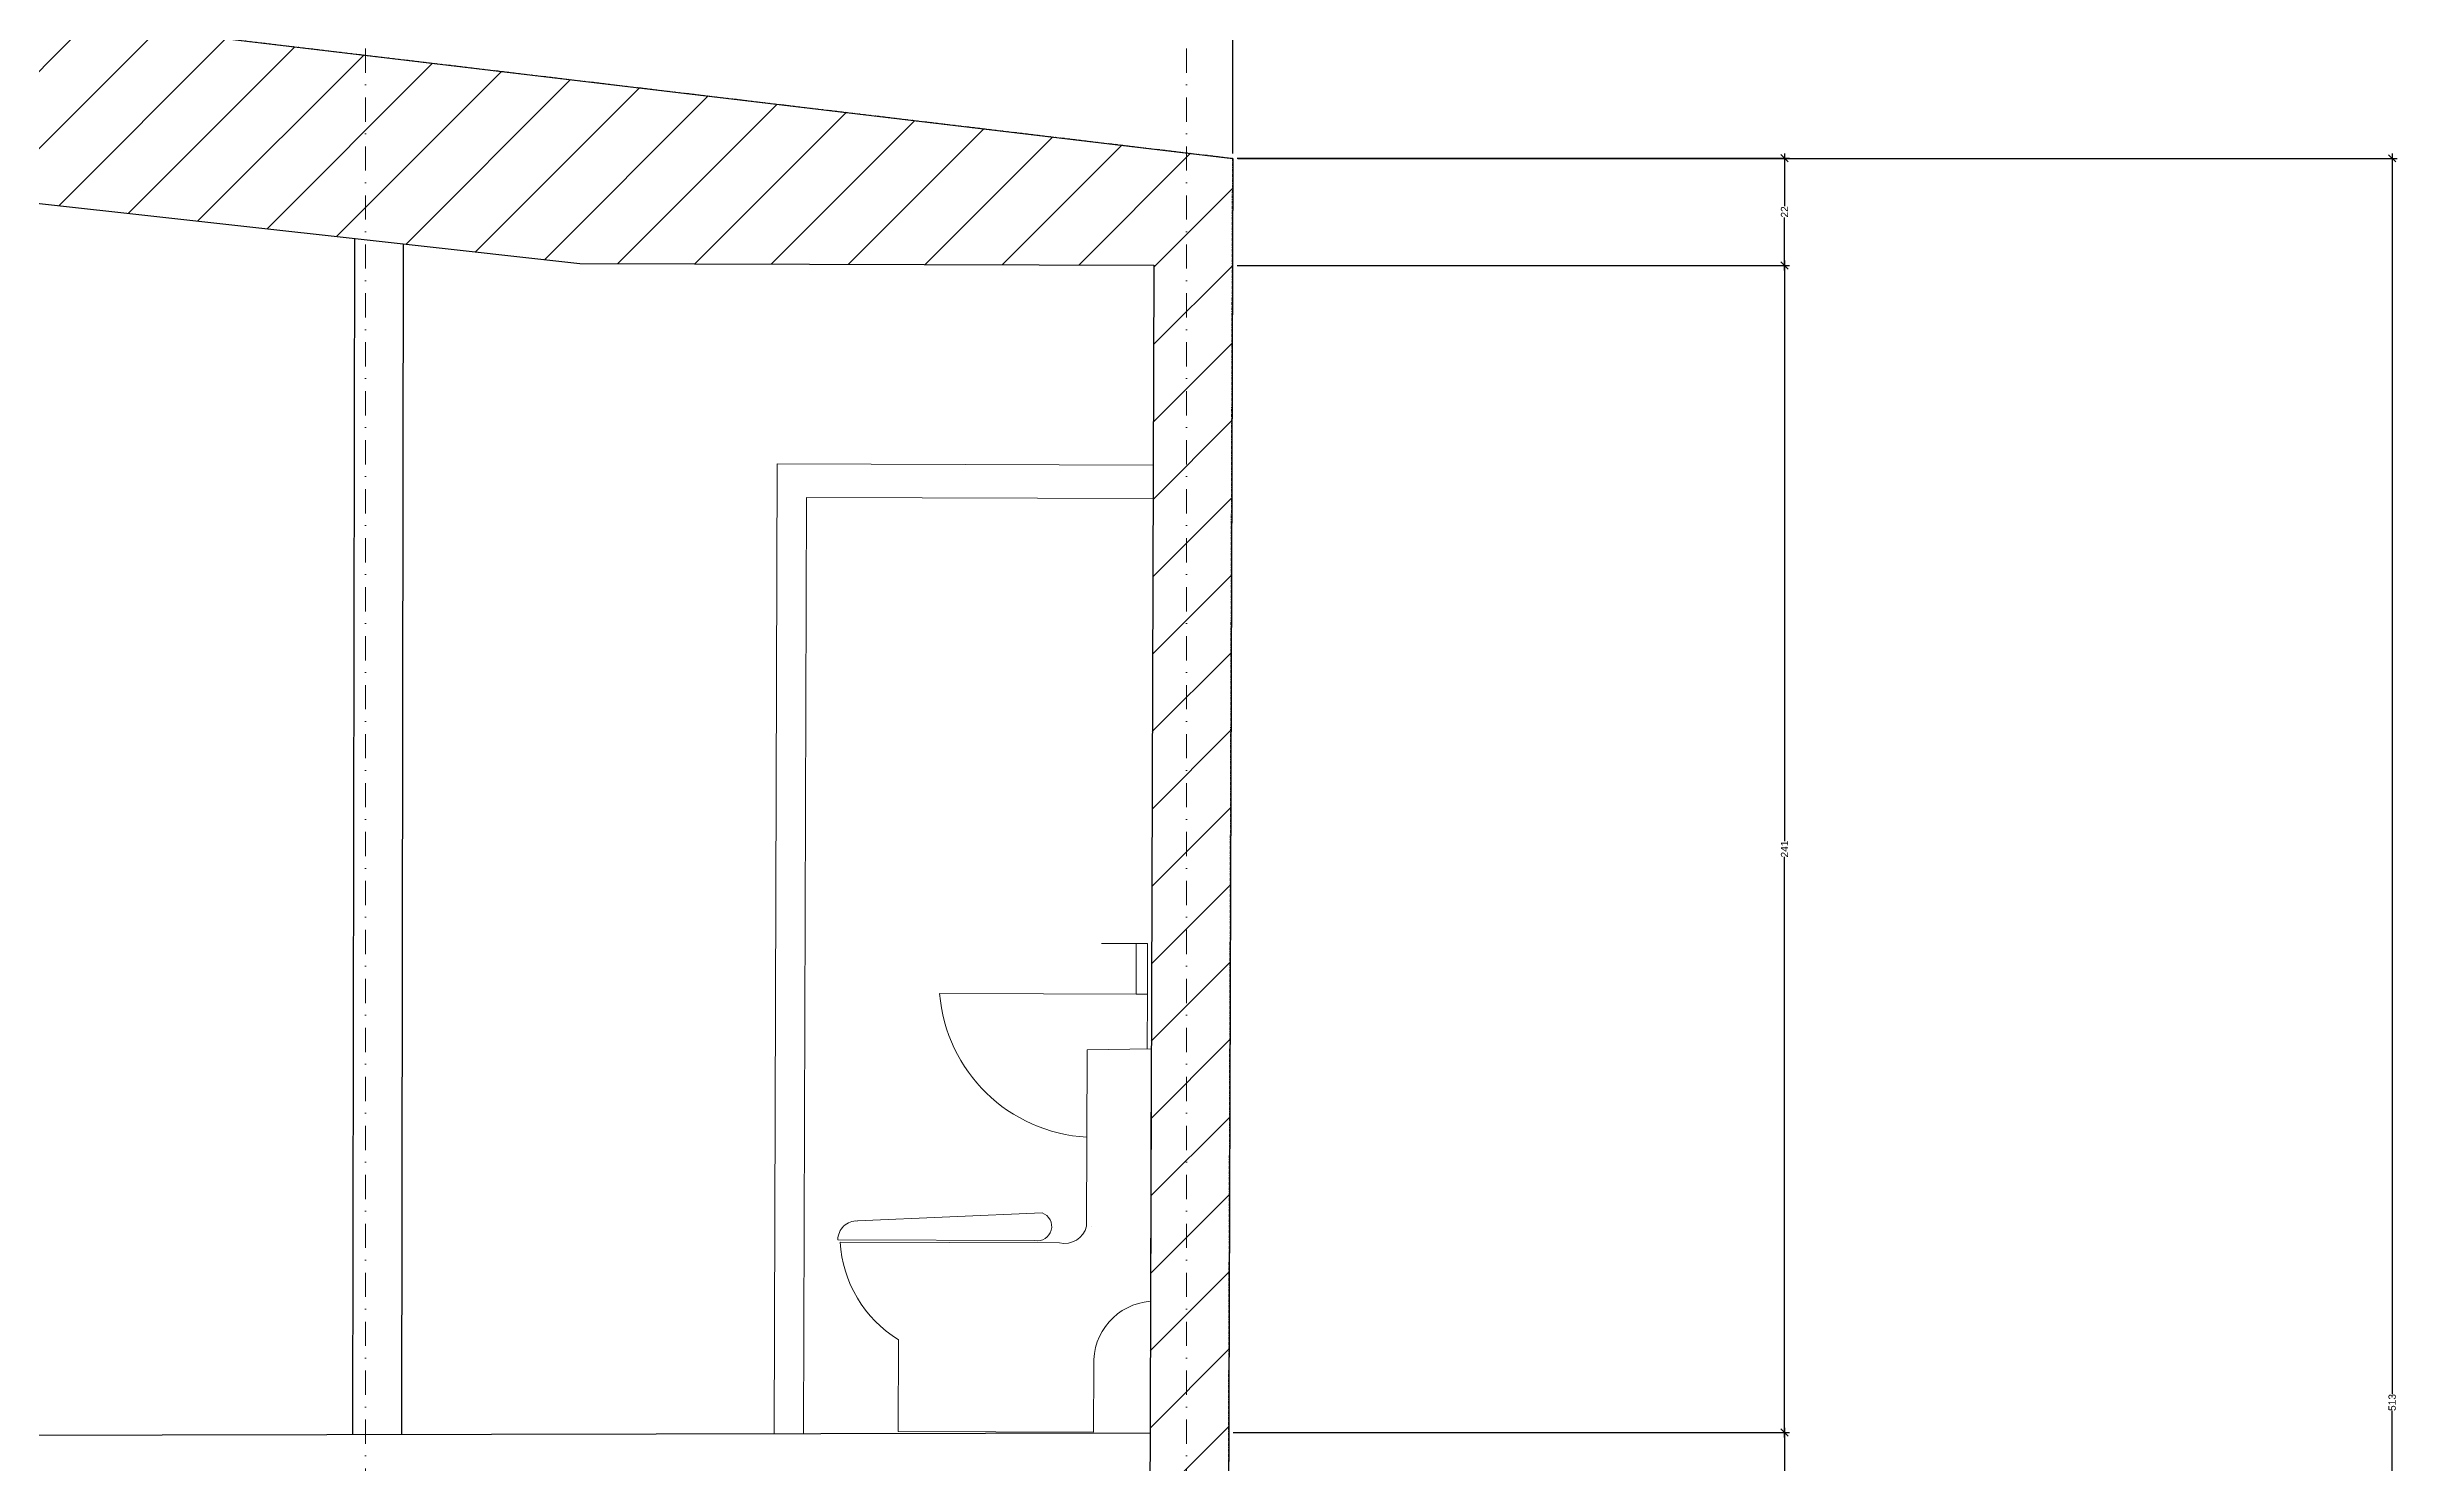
# Model space of a CAD drawing. Header units: centimetres. Extents: x -3748 to 36104, y 2014 to 15840.
# Drawn here: x -1859.3 to -1374.3, y 5520.4 to 5812.7 of the extents above; entities that cross this region are included whole.
import ezdxf

# ---------------------------------------------------------------- set-up
doc = ezdxf.new("R2010")
doc.units = ezdxf.units.CM
doc.header["$MEASUREMENT"] = 0
doc.linetypes.add('DASHDOT', pattern=[1, 0.5, -0.25, 0, -0.25])
doc.layers.get('0').update_dxf_attribs({"lineweight": 18})
doc.layers.get('DEFPOINTS').update_dxf_attribs({"color": 210})
for name, color, linetype, lineweight in [('Arredi', 3, 'Continuous', 15), ('Dettagli', 3, 'Continuous', 18), ('linee', 252, 'DASHDOT', 13), ('Muri esterni', 1, 'Continuous', 30), ('Quote', 5, 'Continuous', 18)]:
    doc.layers.add(name, color=color, linetype=linetype, lineweight=lineweight)
doc.styles.get("Standard").update_dxf_attribs({"font": 'Arial.ttf'})
doc.dimstyles.get("Standard").update_dxf_attribs({"dimtxt": 1.5, "dimasz": 1.5, "dimexe": 1, "dimexo": 1, "dimgap": 0.09, "dimtad": 0, "dimdec": 0, "dimzin": 0, "dimdsep": 46, "dimtxsty": 'Standard', "dimblk": 'OBLIQUE', "dimblk1": 'OBLIQUE', "dimblk2": 'OBLIQUE', "dimcen": 0.09, "dimdle": 1, "dimadec": 0, "dimazin": 0, "dimtfac": 1, "dimtdec": 0, "dimtofl": 0, "dimtmove": 0, "dimatfit": 3, "dimldrblk": 'OBLIQUE', "dimfxl": 1, "dimtolj": 1, "dimtzin": 0, "dimarcsym": 0})

# ---------------------------------------------------------------- blocks, each defined once
blk = doc.blocks.new('_Oblique')
at = {"color": 0, "linetype": 'ByBlock', "lineweight": -2}
blk.add_line((-0.5, -0.5), (0.5, 0.5), dxfattribs=at)
blk = doc.blocks.new('*D15')
at = {"layer": 'DEFPOINTS', "color": 0, "transparency": 16777216}
for p in [(-1614.55, 5789.72), (-1616.23, 5276.5), (-1375.3, 5276.5)]:
    blk.add_point(p, dxfattribs=at)
at = {"layer": 'Quote', "color": 0, "lineweight": -2, "transparency": 16777216}
for p, q in [((-1375.3, 5790.72), (-1375.3, 5534.85)), ((-1613.55, 5789.72), (-1374.3, 5789.72)), ((-1375.3, 5275.5), (-1375.3, 5531.37)), ((-1615.23, 5276.5), (-1374.3, 5276.5))]:
    blk.add_line(p, q, dxfattribs=at)
at = {"layer": 'Quote', "color": 0, "lineweight": -2, "transparency": 16777216, "xscale": 1.5, "yscale": 1.5, "zscale": 1.5}
for p, rotation in [((-1375.3, 5789.72), 90), ((-1375.3, 5276.5), 270)]:
    blk.add_blockref('_Oblique', p, dxfattribs=dict(at, rotation=rotation))
at = {"layer": 'Quote', "color": 0, "transparency": 16777216, "insert": (-1375.3, 5533.11), "char_height": 1.5, "attachment_point": 5, "rotation": 90}
blk.add_mtext('\\A1;513', dxfattribs=at)
blk = doc.blocks.new('*D16')
at = {"layer": 'DEFPOINTS', "color": 0, "transparency": 16777216}
for p in [(-1614.63, 5789.73), (-1614.63, 5767.62), (-1500.7, 5767.62)]:
    blk.add_point(p, dxfattribs=at)
at = {"layer": 'Quote', "color": 0, "lineweight": -2, "transparency": 16777216}
for p, q in [((-1500.7, 5790.73), (-1500.7, 5779.85)), ((-1613.63, 5789.73), (-1499.7, 5789.73)), ((-1500.7, 5766.62), (-1500.7, 5777.5)), ((-1613.63, 5767.62), (-1499.7, 5767.62))]:
    blk.add_line(p, q, dxfattribs=at)
at = {"layer": 'Quote', "color": 0, "lineweight": -2, "transparency": 16777216, "xscale": 1.5, "yscale": 1.5, "zscale": 1.5}
for p, rotation in [((-1500.7, 5789.73), 90), ((-1500.7, 5767.62), 270)]:
    blk.add_blockref('_Oblique', p, dxfattribs=dict(at, rotation=rotation))
at = {"layer": 'Quote', "color": 0, "transparency": 16777216, "insert": (-1500.7, 5778.67), "char_height": 1.5, "attachment_point": 5, "rotation": 90}
blk.add_mtext('\\A1;22', dxfattribs=at)
blk = doc.blocks.new('*D17')
at = {"layer": 'DEFPOINTS', "color": 0, "transparency": 16777216}
for p in [(-1614.63, 5767.62), (-1615.45, 5526.9), (-1500.7, 5526.9)]:
    blk.add_point(p, dxfattribs=at)
at = {"layer": 'Quote', "color": 0, "lineweight": -2, "transparency": 16777216}
for p, q in [((-1613.63, 5767.62), (-1499.7, 5767.62)), ((-1500.7, 5768.62), (-1500.7, 5648.88)), ((-1500.7, 5525.9), (-1500.7, 5645.63)), ((-1614.45, 5526.9), (-1499.7, 5526.9))]:
    blk.add_line(p, q, dxfattribs=at)
at = {"layer": 'Quote', "color": 0, "lineweight": -2, "transparency": 16777216, "xscale": 1.5, "yscale": 1.5, "zscale": 1.5}
for p, rotation in [((-1500.7, 5767.62), 90), ((-1500.7, 5526.9), 270)]:
    blk.add_blockref('_Oblique', p, dxfattribs=dict(at, rotation=rotation))
at = {"layer": 'Quote', "color": 0, "transparency": 16777216, "insert": (-1500.7, 5647.26), "char_height": 1.5, "attachment_point": 5, "rotation": 90}
blk.add_mtext('\\A1;241', dxfattribs=at)
blk = doc.blocks.new('*D18')
at = {"layer": 'DEFPOINTS', "color": 0, "transparency": 16777216}
for p in [(-1615.45, 5526.9), (-1615.51, 5506.24), (-1500.7, 5506.24)]:
    blk.add_point(p, dxfattribs=at)
at = {"layer": 'Quote', "color": 0, "lineweight": -2, "transparency": 16777216}
for p, q in [((-1614.45, 5526.9), (-1499.7, 5526.9)), ((-1500.7, 5527.9), (-1500.7, 5517.61)), ((-1500.7, 5505.24), (-1500.7, 5515.52)), ((-1614.51, 5506.24), (-1499.7, 5506.24))]:
    blk.add_line(p, q, dxfattribs=at)
at = {"layer": 'Quote', "color": 0, "lineweight": -2, "transparency": 16777216, "xscale": 1.5, "yscale": 1.5, "zscale": 1.5}
for p, rotation in [((-1500.7, 5526.9), 90), ((-1500.7, 5506.24), 270)]:
    blk.add_blockref('_Oblique', p, dxfattribs=dict(at, rotation=rotation))
at = {"layer": 'Quote', "color": 0, "transparency": 16777216, "insert": (-1500.7, 5516.57), "char_height": 1.5, "attachment_point": 5, "rotation": 90}
blk.add_mtext('\\A1;21', dxfattribs=at)
blk = doc.blocks.new('*D29')
at = {"layer": 'DEFPOINTS', "color": 0, "transparency": 16777216}
for p in [(-2293.15, 6023.12), (-2293.15, 5870.35), (-1614.55, 5789.72)]:
    blk.add_point(p, dxfattribs=at)
at = {"layer": 'Quote', "color": 0, "lineweight": -2, "transparency": 16777216}
for p, q in [((-2293.15, 5871.35), (-2293.15, 6024.12)), ((-1614.55, 5790.72), (-1614.55, 6024.12)), ((-2294.15, 6023.12), (-1955.6, 6023.12)), ((-1613.55, 6023.12), (-1952.09, 6023.12))]:
    blk.add_line(p, q, dxfattribs=at)
at = {"layer": 'Quote', "color": 0, "lineweight": -2, "transparency": 16777216, "xscale": 1.5, "yscale": 1.5, "zscale": 1.5, "rotation": 180}
blk.add_blockref('_Oblique', (-2293.15, 6023.12), dxfattribs=at)
at = {"layer": 'Quote', "color": 0, "lineweight": -2, "transparency": 16777216, "xscale": 1.5, "yscale": 1.5, "zscale": 1.5}
blk.add_blockref('_Oblique', (-1614.55, 6023.12), dxfattribs=at)
at = {"layer": 'Quote', "color": 0, "transparency": 16777216, "insert": (-1953.85, 6023.12), "char_height": 1.5, "attachment_point": 5}
blk.add_mtext('\\A1;679', dxfattribs=at)
blk = doc.blocks.new('*D31')
at = {"layer": 'DEFPOINTS', "color": 0, "transparency": 16777216}
for p in [(-1614.55, 5911.45), (-2212.04, 5860.71), (-1614.55, 5789.72)]:
    blk.add_point(p, dxfattribs=at)
at = {"layer": 'Quote', "color": 0, "lineweight": -2, "transparency": 16777216}
for p, q in [((-2212.04, 5861.71), (-2212.04, 5912.45)), ((-1614.55, 5790.72), (-1614.55, 5912.45)), ((-2213.04, 5911.45), (-1915.03, 5911.45)), ((-1613.55, 5911.45), (-1911.56, 5911.45))]:
    blk.add_line(p, q, dxfattribs=at)
at = {"layer": 'Quote', "color": 0, "lineweight": -2, "transparency": 16777216, "xscale": 1.5, "yscale": 1.5, "zscale": 1.5, "rotation": 180}
blk.add_blockref('_Oblique', (-2212.04, 5911.45), dxfattribs=at)
at = {"layer": 'Quote', "color": 0, "lineweight": -2, "transparency": 16777216, "xscale": 1.5, "yscale": 1.5, "zscale": 1.5}
blk.add_blockref('_Oblique', (-1614.55, 5911.45), dxfattribs=at)
at = {"layer": 'Quote', "color": 0, "transparency": 16777216, "insert": (-1913.29, 5911.45), "char_height": 1.5, "attachment_point": 5}
blk.add_mtext('\\A1;597', dxfattribs=at)

msp = doc.modelspace()

# ---------------------------------------------------------------- hatches: boundary and pattern name
at = {"layer": 'Dettagli'}
h = msp.add_hatch(dxfattribs=at)
h.set_pattern_fill('ANSI31', color=256, scale=90)
h.paths.add_polyline_path([(-2213.99, 5860.95), (-2214.94, 5275.9), (-1616.23, 5276.5), (-1614.55, 5789.72)])
h.paths.add_polyline_path([(-2078.55, 5804.56), (-1785.76, 5772.1), (-1749.29, 5768.06), (-1630.85, 5767.67), (-1632.41, 5291.73), (-1984.67, 5291.14), (-1984.67, 5291.09), (-1989.47, 5291.08), (-2040.93, 5291.01), (-2040.93, 5290.99), (-2080.29, 5290.91), (-2080.29, 5290.67), (-2084.13, 5290.68), (-2084.13, 5290.9), (-2127.32, 5290.82), (-2174.71, 5290.79), (-2174.71, 5290.74), (-2179.51, 5290.73), (-2199.88, 5290.78), (-2197.92, 5804.32)], flags=16)
h.paths.add_polyline_path([(-1643.28, 5526.84), (-1643.24, 5540.71, -0.405059), (-1631.55, 5554), (-1631.38, 5606.05), (-1644.63, 5605.83), (-1644.75, 5569.5, -0.410708), (-1650.34, 5566.05), (-1695.57, 5566.19, 0.245087), (-1683.56, 5546.07), (-1683.62, 5526.76)], flags=0)
h.paths.add_polyline_path([(-1866.15, 5316.36), (-1935.08, 5316.59), (-1934.85, 5387.36), (-1865.92, 5387.13)], flags=0)
h.paths.add_polyline_path([(-2082.75, 5369.38, -0.394444), (-2081.84, 5368.56, -0.38268), (-2080.96, 5369.38), (-2004.52, 5369.13, -0.394444), (-2003.61, 5368.3), (-2003.66, 5354.71, -0.434263), (-2002.78, 5355.68), (-1990.17, 5355.64, -0.394444), (-1989.26, 5354.82), (-1989.27, 5349.88), (-1984.48, 5349.86), (-1984.62, 5304.75), (-2040.89, 5304.94), (-2040.93, 5290.99), (-2127.32, 5290.82), (-2127.27, 5305.22), (-2179.47, 5305.39), (-2179.32, 5350.5), (-2174.52, 5350.49), (-2174.5, 5355.27, -0.434263), (-2173.62, 5356.24), (-2161.02, 5356.2, -0.394444), (-2160.11, 5355.38), (-2160.06, 5368.66, -0.434263), (-2159.18, 5369.63)], flags=0)
h.paths.add_polyline_path([(-2127.19, 5329.21), (-2040.81, 5328.93), (-2040.82, 5325.09), (-2127.2, 5325.37)], flags=0)

# ---------------------------------------------------------------- linework, layer by layer
at = {"lineweight": 0}
msp.add_line((-1683.62, 5527.12), (-1643.28, 5526.99), dxfattribs=at)
at = {"layer": 'Arredi', "lineweight": 0}
for p, q in [((-1709.23, 5526.71), (-1708.57, 5726.71)), ((-1708.57, 5726.71), (-1630.99, 5726.45)), ((-1703.13, 5526.72), (-1702.5, 5719.77)), ((-1702.5, 5719.77), (-1631.01, 5719.54)), ((-1644.63, 5605.83), (-1644.75, 5569.5)), ((-1631.38, 5606.05), (-1644.63, 5605.83)), ((-1631.55, 5554), (-1631.38, 5606.05)), ((-1691.99, 5570.55), (-1653.92, 5572.22)), ((-1655.42, 5566.53), (-1696.05, 5566.66)), ((-1650.34, 5566.05), (-1695.57, 5566.19)), ((-1683.56, 5546.07), (-1683.62, 5527.12)), ((-1643.28, 5526.99), (-1643.24, 5540.71))]:
    msp.add_line(p, q, dxfattribs=at)
for points in [[(-1632.13, 5627.77), (-1641.68, 5627.8), (-1641.68, 5627.8), (-1632.13, 5627.77)], [(-1632.16, 5617.32), (-1634.52, 5617.33), (-1634.49, 5627.77), (-1632.13, 5627.77)]]:
    msp.add_lwpolyline(points, close=True, dxfattribs=at)
for points in [[(-1675.05, 5617.46), (-1675.05, 5617.46), (-1632.16, 5617.32), (-1632.2, 5606.03)], [(-1643.79, 5569.5), (-1643.79, 5569.5)]]:
    msp.add_lwpolyline(points, dxfattribs=at)
for centre, radius, start, end in [((-1642.89, 5620.05), 32.27, 184.6099, 266.8066), ((-1692.21, 5566.71), 3.84, 86.6014, 180.7549), ((-1654.87, 5569.42), 2.95, 259.1375, 71.299), ((-1649.29, 5570.6), 4.68, 257.0938, 346.4071), ((-1670.27, 5567.64), 25.34, 183.2793, 238.3634), ((-1630.54, 5541.33), 12.71, 94.5771, 182.7805)]:
    msp.add_arc(centre, radius, start, end, dxfattribs=at)
at = {"layer": 'linee', "ltscale": 10}
for p, q in [((-1793.53, 6095.18), (-1793.53, 4840.6)), ((-1624.1, 6095.18), (-1624.1, 4840.6))]:
    msp.add_line(p, q, dxfattribs=at)
at = {"layer": 'linee'}
msp.add_lwpolyline([(-2293.15, 5870.35), (-1614.63, 5789.73), (-1616.23, 5276.5), (-2214.94, 5275.9)], dxfattribs=at)
at = {"layer": 'Muri esterni'}
for p, q in [((-2293.15, 5870.35), (-1614.55, 5789.72)), ((-2078.55, 5804.56), (-1785.76, 5772.1)), ((-1614.55, 5789.72), (-1616.23, 5276.5)), ((-1796.12, 5526.53), (-1795.73, 5773.21)), ((-1785.76, 5772.1), (-1786.14, 5526.55)), ((-1785.76, 5772.1), (-1749.29, 5768.06)), ((-1749.29, 5768.06), (-1630.85, 5767.67)), ((-1630.85, 5767.67), (-1632.41, 5291.73)), ((-2199, 5525.72), (-1631.64, 5526.86))]:
    msp.add_line(p, q, dxfattribs=at)

# ---------------------------------------------------------------- dimensions: what is measured, and where the dimension line sits
at = {"layer": 'Quote'}
for base, p1, p2, picture, middle in [((-2293.15, 6023.12), (-1614.55, 5789.72), (-2293.15, 5870.35), '*D29', (-1953.85, 6023.12)), ((-1614.55, 5911.45), (-2212.04, 5860.71), (-1614.55, 5789.72), '*D31', (-1913.29, 5911.45))]:
    dim = msp.add_linear_dim(base=base, p1=p1, p2=p2, dimstyle='Standard', dxfattribs=at)
    dim.commit()
    dim.dimension.update_dxf_attribs({"geometry": picture, "text_midpoint": middle})
for base, p1, p2, picture, middle in [((-1375.3, 5276.5), (-1614.55, 5789.72), (-1616.23, 5276.5), '*D15', (-1375.3, 5533.11)), ((-1500.7, 5767.62), (-1614.63, 5789.73), (-1614.63, 5767.62), '*D16', (-1500.7, 5778.67))]:
    dim = msp.add_linear_dim(base=base, p1=p1, p2=p2, angle=90, dimstyle='Standard', dxfattribs=at)
    dim.commit()
    dim.dimension.update_dxf_attribs({"geometry": picture, "text_midpoint": middle})
for base, p1, p2, picture, middle in [((-1500.7, 5526.9), (-1614.63, 5767.62), (-1615.45, 5526.9), '*D17', (-1500.7, 5647.26)), ((-1500.7, 5506.24), (-1615.45, 5526.9), (-1615.51, 5506.24), '*D18', (-1500.7, 5516.57))]:
    dim = msp.add_linear_dim(base=base, p1=p1, p2=p2, angle=90, dimstyle='Standard', override={"dimtmove": 1}, dxfattribs=at)
    dim.commit()
    dim.dimension.update_dxf_attribs({"geometry": picture, "text_midpoint": middle})

doc.saveas('drawing.dxf')
